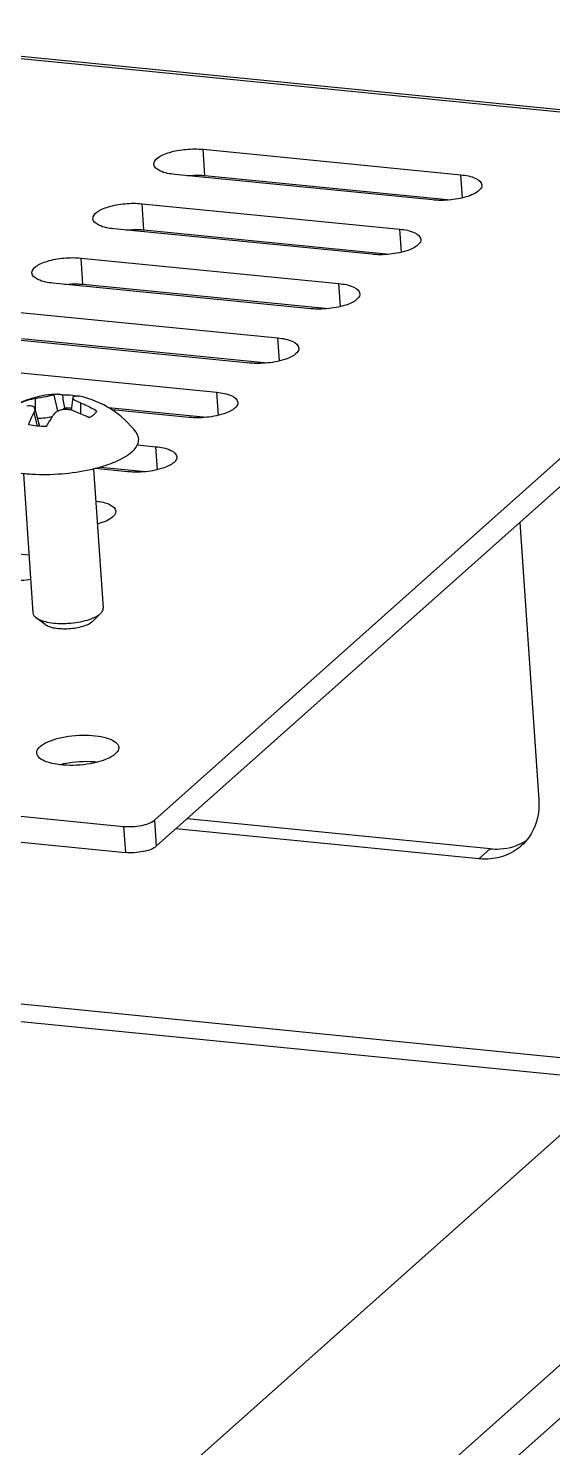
# Model space of a CAD drawing. Extents: x -425 to 6552, y -3049 to 3105.
# Drawn here: x -102.29 to -92.75, y -1783.53 to -1757.69 of the extents above; entities that cross this region are included whole.
import ezdxf

# ---------------------------------------------------------------- set-up
doc = ezdxf.new("R2010")
doc.units = 0
doc.layers.get('0').update_dxf_attribs({"linetype": 'CONTINUOUS'})

msp = doc.modelspace()

# ---------------------------------------------------------------- linework, layer by layer
at = {"color": 7, "linetype": 'CONTINUOUS'}
for p, q in [((-86.247, -1759.848), (-140.588, -1754.46)), ((-86.164, -1759.814), (-140.505, -1754.427)), ((-99.999, -1772.107), (-86.247, -1759.848)), ((-99.08, -1760.369), (-99.112, -1759.892)), ((-99.112, -1759.892), (-94.421, -1760.357)), ((-99.966, -1772.584), (-86.009, -1760.142)), ((-94.934, -1760.814), (-99.625, -1760.349)), ((-99.08, -1760.369), (-94.607, -1760.813)), ((-94.392, -1760.777), (-94.421, -1760.357)), ((-100.223, -1760.882), (-95.532, -1761.347)), ((-100.19, -1761.359), (-100.223, -1760.882)), ((-96.044, -1761.804), (-100.735, -1761.339)), ((-100.19, -1761.359), (-95.718, -1761.803)), ((-95.503, -1761.767), (-95.532, -1761.347)), ((-101.333, -1761.872), (-96.642, -1762.337)), ((-101.3, -1762.349), (-101.333, -1761.872)), ((-97.154, -1762.794), (-101.846, -1762.329)), ((-101.3, -1762.349), (-96.828, -1762.793)), ((-96.613, -1762.756), (-96.642, -1762.337)), ((-102.444, -1762.862), (-97.752, -1763.327)), ((-98.265, -1763.784), (-102.956, -1763.319)), ((-102.411, -1763.339), (-97.939, -1763.782)), ((-97.724, -1763.746), (-97.752, -1763.327)), ((-103.554, -1763.852), (-98.863, -1764.317)), ((-98.834, -1764.736), (-98.863, -1764.317)), ((-102.166, -1764.643), (-102.165, -1764.429)), ((-101.755, -1764.659), (-101.826, -1764.361)), ((-101.675, -1764.635), (-101.633, -1764.597)), ((-101.487, -1764.412), (-101.515, -1764.644)), ((-101.337, -1764.71), (-101.336, -1764.512)), ((-100.836, -1764.595), (-99.049, -1764.772)), ((-102.129, -1764.932), (-102.188, -1764.684)), ((-102.174, -1764.615), (-102.09, -1764.936)), ((-99.375, -1764.774), (-100.771, -1764.635)), ((-100.307, -1765.274), (-99.973, -1765.307)), ((-99.944, -1765.726), (-99.973, -1765.307)), ((-102.384, -1765.801), (-102.21, -1768.334)), ((-101.105, -1765.713), (-100.931, -1768.246)), ((-100.486, -1765.764), (-101.075, -1765.705)), ((-100.983, -1765.681), (-100.159, -1765.762)), ((-106.885, -1766.821), (-102.283, -1767.278)), ((-93.349, -1766.685), (-93.002, -1771.735)), ((-101.987, -1768.545), (-102.154, -1768.421)), ((-101.13, -1768.492), (-101.123, -1768.486)), ((-101.123, -1768.486), (-100.975, -1768.34)), ((-100.984, -1768.348), (-100.975, -1768.34)), ((-104.353, -1771.845), (-100.561, -1772.221)), ((-93.887, -1772.629), (-99.403, -1772.082)), ((-104.32, -1772.322), (-100.528, -1772.698)), ((-100.561, -1772.221), (-100.528, -1772.698)), ((-99.999, -1772.107), (-99.966, -1772.584)), ((-94.092, -1772.812), (-99.608, -1772.265)), ((-93.887, -1772.629), (-94.092, -1772.812)), ((-91.192, -1776.574), (-106.168, -1775.089)), ((-106.147, -1775.404), (-91.507, -1776.855)), ((-89.913, -1775.434), (-104.946, -1788.836)), ((-100.895, -1789.407), (-85.52, -1775.701)), ((-100.393, -1789.93), (-85.018, -1776.224))]:
    msp.add_line(p, q, dxfattribs=at)
for centre, radius, start, end in [((-101.722, -1766.089), 1.737, 91.0687, 150.9324), ((-101.747, -1764.708), 0.356, 91.1005, 102.7325), ((-101.904, -1765.804), 1.399, 100.7543, 113.223), ((-182.454, -1778.058), 81.935, 9.4562, 9.6241), ((-101.399, -1764.572), 0.186, 77.9958, 82.2063), ((-101.722, -1766.089), 1.737, 36.9305, 77.9904)]:
    msp.add_arc(centre, radius, start, end, dxfattribs=at)
for points, knots in [([(-100.008, -1760.165), (-100.012, -1760.119), (-99.947, -1760.046), (-99.841, -1759.989), (-99.671, -1759.926), (-99.424, -1759.884), (-99.216, -1759.882), (-99.112, -1759.892)], [0, 0, 0, 0, 0.138264, 0.244667, 0.375001, 0.682978, 1, 1, 1, 1]), ([(-99.625, -1760.349), (-99.719, -1760.34), (-99.858, -1760.323), (-100.005, -1760.218), (-100.008, -1760.165)], [0, 0, 0, 0, 0.638724, 1, 1, 1, 1]), ([(-99.407, -1760.371), (-99.325, -1760.363), (-99.215, -1760.359), (-99.106, -1760.367), (-99.08, -1760.369)], [0, 0, 0, 0, 0.759618, 1, 1, 1, 1]), ([(-94.421, -1760.357), (-94.327, -1760.367), (-94.188, -1760.384), (-94.041, -1760.489), (-94.038, -1760.542)], [0, 0, 0, 0, 0.638724, 1, 1, 1, 1]), ([(-94.038, -1760.542), (-94.033, -1760.604), (-94.147, -1760.695), (-94.302, -1760.755), (-94.415, -1760.784), (-94.476, -1760.795)], [0, 0, 0, 0, 0.354732, 0.647699, 1, 1, 1, 1]), ([(-101.119, -1761.155), (-101.122, -1761.109), (-101.057, -1761.036), (-100.952, -1760.979), (-100.781, -1760.916), (-100.535, -1760.874), (-100.327, -1760.872), (-100.223, -1760.882)], [0, 0, 0, 0, 0.138264, 0.244667, 0.375001, 0.682978, 1, 1, 1, 1]), ([(-94.476, -1760.795), (-94.59, -1760.815), (-94.744, -1760.827), (-94.897, -1760.818), (-94.934, -1760.814)], [0, 0, 0, 0, 0.757821, 1, 1, 1, 1]), ([(-100.735, -1761.339), (-100.829, -1761.33), (-100.969, -1761.313), (-101.115, -1761.208), (-101.119, -1761.155)], [0, 0, 0, 0, 0.638724, 1, 1, 1, 1]), ([(-100.518, -1761.361), (-100.435, -1761.353), (-100.325, -1761.349), (-100.216, -1761.357), (-100.19, -1761.359)], [0, 0, 0, 0, 0.759618, 1, 1, 1, 1]), ([(-95.532, -1761.347), (-95.438, -1761.357), (-95.298, -1761.374), (-95.152, -1761.479), (-95.148, -1761.532)], [0, 0, 0, 0, 0.638724, 1, 1, 1, 1]), ([(-95.148, -1761.532), (-95.144, -1761.594), (-95.257, -1761.685), (-95.413, -1761.745), (-95.525, -1761.773), (-95.586, -1761.784)], [0, 0, 0, 0, 0.354732, 0.647699, 1, 1, 1, 1]), ([(-102.229, -1762.144), (-102.232, -1762.099), (-102.168, -1762.026), (-102.062, -1761.969), (-101.891, -1761.906), (-101.645, -1761.864), (-101.437, -1761.862), (-101.333, -1761.872)], [0, 0, 0, 0, 0.138264, 0.244667, 0.375001, 0.682978, 1, 1, 1, 1]), ([(-95.586, -1761.784), (-95.7, -1761.805), (-95.854, -1761.817), (-96.007, -1761.808), (-96.044, -1761.804)], [0, 0, 0, 0, 0.757821, 1, 1, 1, 1]), ([(-101.846, -1762.329), (-101.94, -1762.32), (-102.079, -1762.302), (-102.226, -1762.198), (-102.229, -1762.144)], [0, 0, 0, 0, 0.638724, 1, 1, 1, 1]), ([(-101.628, -1762.351), (-101.546, -1762.342), (-101.436, -1762.339), (-101.327, -1762.347), (-101.3, -1762.349)], [0, 0, 0, 0, 0.759618, 1, 1, 1, 1]), ([(-96.258, -1762.522), (-96.254, -1762.584), (-96.368, -1762.675), (-96.523, -1762.735), (-96.636, -1762.763), (-96.696, -1762.774)], [0, 0, 0, 0, 0.354732, 0.647699, 1, 1, 1, 1]), ([(-96.642, -1762.337), (-96.548, -1762.346), (-96.409, -1762.364), (-96.262, -1762.468), (-96.258, -1762.522)], [0, 0, 0, 0, 0.638724, 1, 1, 1, 1]), ([(-96.696, -1762.774), (-96.811, -1762.795), (-96.965, -1762.807), (-97.118, -1762.798), (-97.154, -1762.794)], [0, 0, 0, 0, 0.757821, 1, 1, 1, 1]), ([(-97.369, -1763.512), (-97.365, -1763.574), (-97.478, -1763.665), (-97.633, -1763.725), (-97.746, -1763.753), (-97.807, -1763.764)], [0, 0, 0, 0, 0.354732, 0.647699, 1, 1, 1, 1]), ([(-97.752, -1763.327), (-97.659, -1763.336), (-97.519, -1763.354), (-97.373, -1763.458), (-97.369, -1763.512)], [0, 0, 0, 0, 0.638724, 1, 1, 1, 1]), ([(-97.807, -1763.764), (-97.921, -1763.785), (-98.075, -1763.796), (-98.228, -1763.788), (-98.265, -1763.784)], [0, 0, 0, 0, 0.757821, 1, 1, 1, 1]), ([(-101.754, -1764.352), (-101.748, -1764.352), (-101.72, -1764.352), (-101.693, -1764.356), (-101.673, -1764.36)], [0, 0, 0, 0, 0.247563, 1, 1, 1, 1]), ([(-98.863, -1764.317), (-98.769, -1764.326), (-98.629, -1764.343), (-98.483, -1764.448), (-98.479, -1764.501)], [0, 0, 0, 0, 0.638724, 1, 1, 1, 1]), ([(-102.174, -1764.615), (-102.176, -1764.605), (-102.189, -1764.584), (-102.224, -1764.568), (-102.27, -1764.563), (-102.303, -1764.566), (-102.321, -1764.569)], [0, 0, 0, 0, 0.185421, 0.401292, 0.672883, 1, 1, 1, 1]), ([(-102.165, -1764.429), (-102.1, -1764.417), (-101.987, -1764.395), (-101.874, -1764.372), (-101.826, -1764.361)], [0, 0, 0, 0, 0.569876, 1, 1, 1, 1]), ([(-101.673, -1764.36), (-101.646, -1764.36), (-101.546, -1764.363), (-101.446, -1764.374), (-101.374, -1764.388)], [0, 0, 0, 0, 0.263671, 1, 1, 1, 1]), ([(-101.633, -1764.597), (-101.622, -1764.597), (-101.581, -1764.598), (-101.541, -1764.601), (-101.51, -1764.604)], [0, 0, 0, 0, 0.25474, 1, 1, 1, 1]), ([(-101.487, -1764.412), (-101.488, -1764.42), (-101.48, -1764.432), (-101.465, -1764.446), (-101.438, -1764.464), (-101.395, -1764.487), (-101.357, -1764.503), (-101.336, -1764.512)], [0, 0, 0, 0, 0.118405, 0.211988, 0.330002, 0.631755, 1, 1, 1, 1]), ([(-101.468, -1764.396), (-101.473, -1764.398), (-101.482, -1764.401), (-101.487, -1764.409), (-101.487, -1764.412)], [0, 0, 0, 0, 0.580708, 1, 1, 1, 1]), ([(-101.374, -1764.388), (-101.382, -1764.387), (-101.413, -1764.384), (-101.445, -1764.389), (-101.468, -1764.396)], [0, 0, 0, 0, 0.238688, 1, 1, 1, 1]), ([(-101.336, -1764.512), (-101.311, -1764.521), (-101.211, -1764.563), (-101.115, -1764.615), (-101.046, -1764.658)], [0, 0, 0, 0, 0.248147, 1, 1, 1, 1]), ([(-98.479, -1764.501), (-98.475, -1764.564), (-98.589, -1764.655), (-98.744, -1764.715), (-98.856, -1764.743), (-98.917, -1764.754)], [0, 0, 0, 0, 0.354732, 0.647699, 1, 1, 1, 1]), ([(-102.288, -1764.909), (-102.281, -1764.888), (-102.252, -1764.812), (-102.218, -1764.737), (-102.188, -1764.684)], [0, 0, 0, 0, 0.263632, 1, 1, 1, 1]), ([(-102.188, -1764.684), (-102.185, -1764.678), (-102.174, -1764.657), (-102.169, -1764.631), (-102.174, -1764.615)], [0, 0, 0, 0, 0.292918, 1, 1, 1, 1]), ([(-102.129, -1764.785), (-102.081, -1764.788), (-101.988, -1764.784), (-101.896, -1764.766), (-101.853, -1764.752)], [0, 0, 0, 0, 0.514219, 1, 1, 1, 1]), ([(-101.831, -1764.719), (-101.843, -1764.736), (-101.892, -1764.808), (-101.937, -1764.883), (-101.969, -1764.941)], [0, 0, 0, 0, 0.236019, 1, 1, 1, 1]), ([(-101.492, -1764.651), (-101.523, -1764.64), (-101.589, -1764.627), (-101.687, -1764.632), (-101.772, -1764.661), (-101.816, -1764.698), (-101.831, -1764.719)], [0, 0, 0, 0, 0.273259, 0.543829, 0.78956, 1, 1, 1, 1]), ([(-101.186, -1764.782), (-101.211, -1764.769), (-101.31, -1764.72), (-101.413, -1764.678), (-101.492, -1764.651)], [0, 0, 0, 0, 0.252197, 1, 1, 1, 1]), ([(-101.098, -1764.722), (-101.104, -1764.727), (-101.132, -1764.75), (-101.162, -1764.769), (-101.186, -1764.782)], [0, 0, 0, 0, 0.228239, 1, 1, 1, 1]), ([(-101.046, -1764.658), (-101.049, -1764.663), (-101.063, -1764.687), (-101.082, -1764.708), (-101.098, -1764.722)], [0, 0, 0, 0, 0.22642, 1, 1, 1, 1]), ([(-98.917, -1764.754), (-99.031, -1764.775), (-99.186, -1764.786), (-99.338, -1764.777), (-99.375, -1764.774)], [0, 0, 0, 0, 0.757821, 1, 1, 1, 1]), ([(-101.969, -1764.941), (-102.025, -1764.94), (-102.132, -1764.935), (-102.238, -1764.919), (-102.288, -1764.909)], [0, 0, 0, 0, 0.522029, 1, 1, 1, 1]), ([(-100.41, -1765.404), (-100.38, -1765.378), (-100.329, -1765.323), (-100.29, -1765.241), (-100.283, -1765.177), (-100.291, -1765.114), (-100.314, -1765.071), (-100.334, -1765.045)], [0, 0, 0, 0, 0.296054, 0.54095, 0.652921, 0.763706, 1, 1, 1, 1]), ([(-100.41, -1765.404), (-100.45, -1765.44), (-100.549, -1765.509), (-100.723, -1765.594), (-100.931, -1765.669), (-101.255, -1765.754), (-101.693, -1765.817), (-102.137, -1765.824), (-102.478, -1765.793), (-102.705, -1765.753), (-102.901, -1765.698), (-103.061, -1765.629), (-103.166, -1765.557), (-103.224, -1765.493), (-103.253, -1765.446), (-103.27, -1765.396), (-103.274, -1765.327), (-103.257, -1765.276), (-103.24, -1765.245)], [0, 0, 0, 0, 0.05037, 0.110517, 0.179507, 0.255732, 0.421376, 0.588789, 0.667142, 0.738953, 0.80244, 0.856388, 0.900493, 0.919232, 0.936201, 0.95199, 0.967371, 1, 1, 1, 1]), ([(-99.973, -1765.307), (-99.879, -1765.316), (-99.74, -1765.333), (-99.593, -1765.438), (-99.59, -1765.491)], [0, 0, 0, 0, 0.638724, 1, 1, 1, 1]), ([(-99.59, -1765.491), (-99.585, -1765.553), (-99.699, -1765.645), (-99.854, -1765.705), (-99.967, -1765.733), (-100.028, -1765.744)], [0, 0, 0, 0, 0.354732, 0.647699, 1, 1, 1, 1]), ([(-100.028, -1765.744), (-100.142, -1765.765), (-100.296, -1765.776), (-100.449, -1765.767), (-100.486, -1765.764)], [0, 0, 0, 0, 0.757821, 1, 1, 1, 1]), ([(-101.064, -1766.299), (-100.975, -1766.309), (-100.841, -1766.327), (-100.704, -1766.43), (-100.7, -1766.481)], [0, 0, 0, 0, 0.636948, 1, 1, 1, 1]), ([(-100.7, -1766.481), (-100.697, -1766.532), (-100.819, -1766.653), (-100.949, -1766.689), (-101.036, -1766.712)], [0, 0, 0, 0, 0.363129, 1, 1, 1, 1]), ([(-102.249, -1767.724), (-102.363, -1767.744), (-102.517, -1767.756), (-102.67, -1767.747), (-102.707, -1767.743)], [0, 0, 0, 0, 0.757821, 1, 1, 1, 1]), ([(-102.21, -1768.334), (-102.209, -1768.35), (-102.196, -1768.385), (-102.169, -1768.409), (-102.154, -1768.421)], [0, 0, 0, 0, 0.451266, 1, 1, 1, 1]), ([(-102.154, -1768.421), (-102.124, -1768.443), (-102.046, -1768.479), (-101.909, -1768.512), (-101.744, -1768.528), (-101.566, -1768.526), (-101.389, -1768.506), (-101.225, -1768.469), (-101.089, -1768.419), (-101.013, -1768.374), (-100.984, -1768.348)], [0, 0, 0, 0, 0.090891, 0.208259, 0.346088, 0.495214, 0.645055, 0.784946, 0.905446, 1, 1, 1, 1]), ([(-100.975, -1768.34), (-100.961, -1768.326), (-100.938, -1768.298), (-100.93, -1768.262), (-100.931, -1768.246)], [0, 0, 0, 0, 0.548819, 1, 1, 1, 1]), ([(-101.987, -1768.545), (-101.966, -1768.561), (-101.908, -1768.588), (-101.808, -1768.612), (-101.687, -1768.623), (-101.557, -1768.622), (-101.426, -1768.607), (-101.306, -1768.58), (-101.207, -1768.544), (-101.151, -1768.511), (-101.13, -1768.492)], [0, 0, 0, 0, 0.090892, 0.208259, 0.346089, 0.495214, 0.645055, 0.784946, 0.905445, 1, 1, 1, 1]), ([(-102.142, -1770.886), (-102.143, -1770.876), (-102.139, -1770.83), (-102.107, -1770.791), (-102.08, -1770.767)], [0, 0, 0, 0, 0.217324, 1, 1, 1, 1]), ([(-102.08, -1770.767), (-102.04, -1770.731), (-101.929, -1770.67), (-101.653, -1770.583), (-101.34, -1770.549), (-101.026, -1770.572), (-100.82, -1770.615), (-100.655, -1770.705), (-100.649, -1770.784)], [0, 0, 0, 0, 0.105356, 0.242626, 0.563859, 0.717305, 0.846128, 1, 1, 1, 1]), ([(-100.649, -1770.784), (-100.649, -1770.793), (-100.653, -1770.84), (-100.685, -1770.879), (-100.712, -1770.903)], [0, 0, 0, 0, 0.217324, 1, 1, 1, 1]), ([(-100.712, -1770.903), (-100.752, -1770.939), (-100.863, -1771), (-101.138, -1771.087), (-101.452, -1771.121), (-101.765, -1771.097), (-101.972, -1771.054), (-102.137, -1770.965), (-102.142, -1770.886)], [0, 0, 0, 0, 0.105356, 0.242626, 0.563859, 0.717305, 0.846128, 1, 1, 1, 1]), ([(-101.728, -1771.097), (-101.673, -1771.083), (-101.444, -1771.036), (-101.206, -1771.028), (-101.03, -1771.049)], [0, 0, 0, 0, 0.243997, 1, 1, 1, 1]), ([(-93.002, -1771.735), (-92.991, -1771.893), (-93.029, -1772.21), (-93.209, -1772.477), (-93.321, -1772.576)], [0, 0, 0, 0, 0.513899, 1, 1, 1, 1]), ([(-100.561, -1772.221), (-100.453, -1772.231), (-100.26, -1772.218), (-100.062, -1772.163), (-99.999, -1772.107)], [0, 0, 0, 0, 0.562518, 1, 1, 1, 1]), ([(-99.966, -1772.584), (-100.03, -1772.641), (-100.228, -1772.695), (-100.42, -1772.708), (-100.528, -1772.698)], [0, 0, 0, 0, 0.437482, 1, 1, 1, 1]), ([(-93.887, -1772.629), (-93.828, -1772.635), (-93.6, -1772.64), (-93.369, -1772.57), (-93.227, -1772.478)], [0, 0, 0, 0, 0.260088, 1, 1, 1, 1]), ([(-93.623, -1772.756), (-93.734, -1772.796), (-93.894, -1772.823), (-94.052, -1772.816), (-94.092, -1772.812)], [0, 0, 0, 0, 0.743406, 1, 1, 1, 1])]:
    msp.add_open_spline(points, degree=3, knots=knots, dxfattribs=at)
msp.add_open_spline([(-93.321, -1772.576), (-93.408, -1772.654), (-93.513, -1772.716), (-93.623, -1772.756)], degree=3, dxfattribs=at)

doc.saveas('drawing.dxf')
